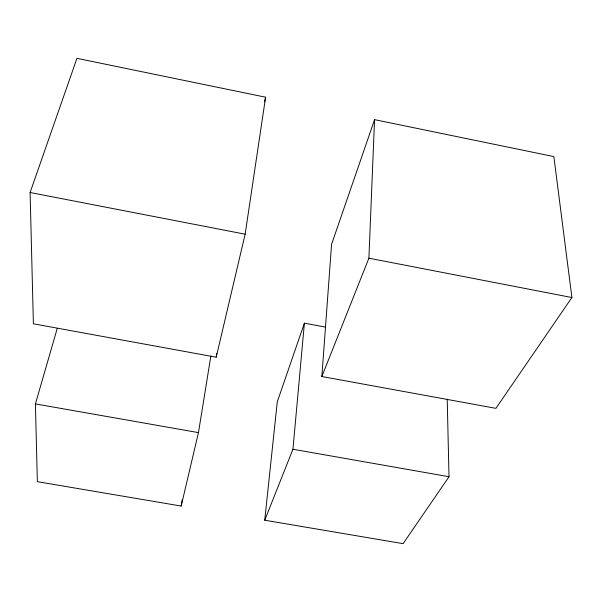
<?xml version="1.0" encoding="UTF-8"?>
<svg xmlns="http://www.w3.org/2000/svg" width="602" height="602" viewBox="0 0 602 602"><rect width="100%" height="100%" fill="white"/><g stroke="black" fill="none" stroke-linecap="round" stroke-linejoin="round"><path stroke-width="0.9" d="M321.859 376.521L368.898 258.183L374.557 119.647L553.87 156.588L571.9 297.531L495.913 408.337L321.859 376.521L331.574 244.322L374.557 119.647M447.218 399.194L449.009 476.724L403.099 543.666L264.737 520.211L292.948 449.25L304.394 323.176L325.554 327.134M264.737 520.211L277.281 401.812L304.394 323.176M245.149 234.193L265.602 97.2L76.943 58.334L30.1 192.505L33.396 323.793L216.201 357.212L245.149 234.193L30.1 192.505M216.201 357.212L216.78 353.509M57.295 328.225L35.413 403.912L37.362 481.675L181.179 506.049L198.457 432.62L210.858 356.045M181.179 506.049L182.248 499.6M264.587 101.768L265.602 97.2M35.413 403.912L198.457 432.62M292.948 449.25L449.009 476.724M368.898 258.183L571.9 297.531"/></g></svg>
